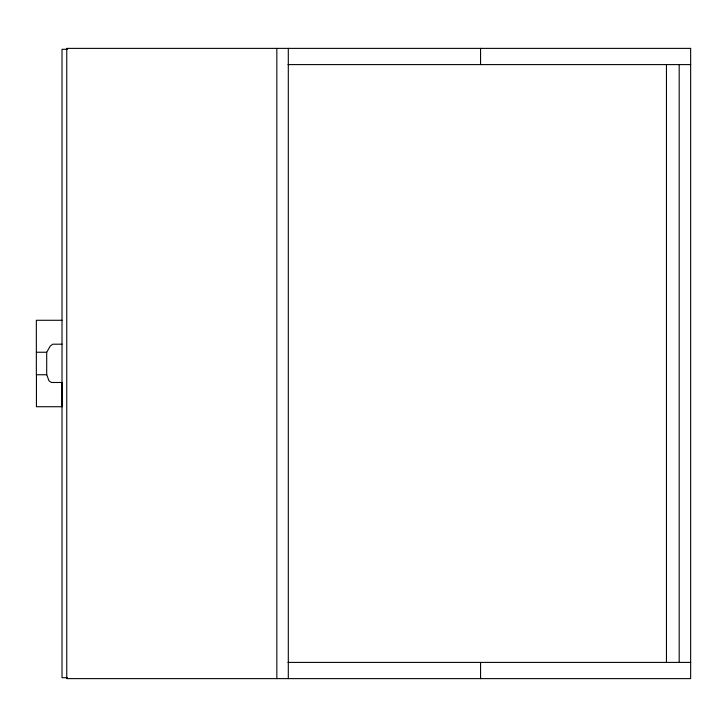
<?xml version="1.0" encoding="UTF-8"?>
<svg xmlns="http://www.w3.org/2000/svg" width="727" height="727" viewBox="0 0 727 727"><rect width="100%" height="100%" fill="white"/><g stroke="black" fill="none" stroke-linecap="round" stroke-linejoin="round"><path stroke-width="1.09" d="M62.013 320.28L36.35 320.28L36.35 374.75L46.701 374.75L46.701 352.25L50.29 346.025L52.798 344.198L62.013 344.198M67.411 49.291L62.013 49.291L62.013 677.709L67.411 677.709M288.01 64.594L690.65 64.594M36.35 352.25L46.701 352.25M288.01 662.406L690.65 662.406M46.773 374.75L48.963 380.775L51.344 382.484L62.095 382.484L62.095 406.72L36.441 406.72L36.441 374.75M679.191 64.594L679.191 662.406M666.459 64.594L666.459 662.406M480.565 48.382L480.565 64.594M480.565 662.406L480.565 678.618M288.301 48.382L288.301 678.618M276.842 48.382L276.842 678.618M690.65 48.382L66.757 48.382L66.757 678.618L690.65 678.618L690.65 48.382"/></g></svg>
